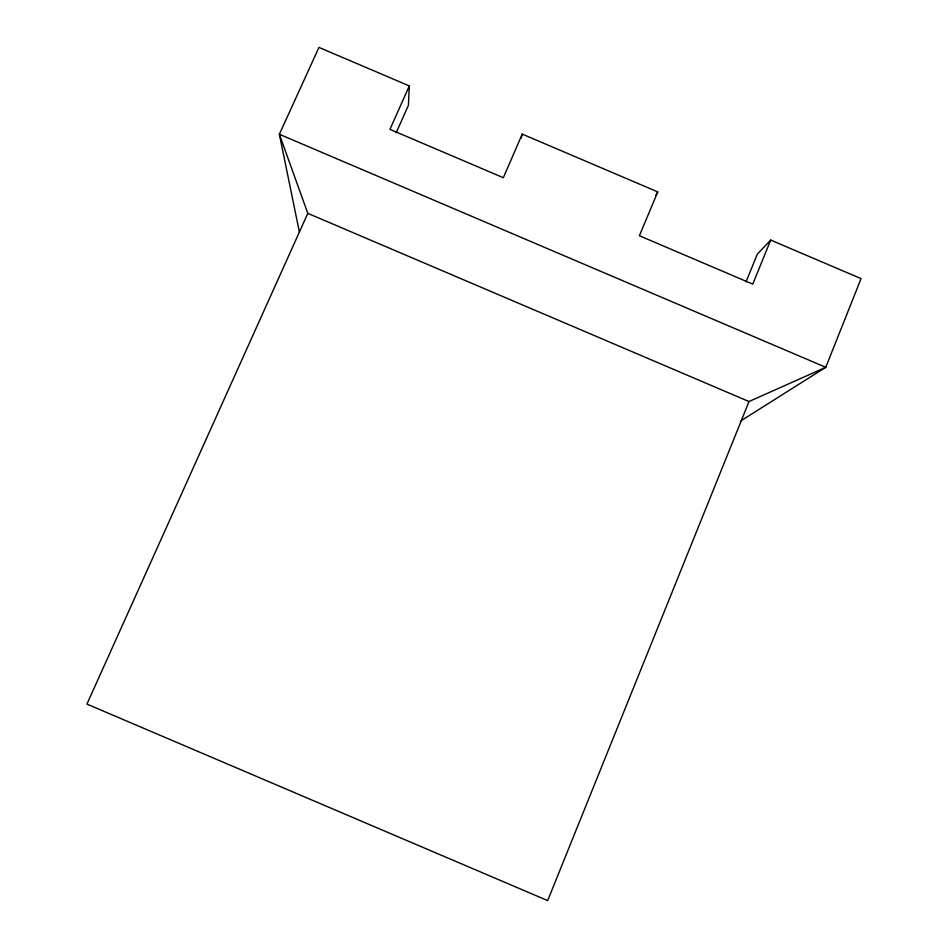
<?xml version="1.0" encoding="UTF-8"?>
<svg xmlns="http://www.w3.org/2000/svg" width="948" height="948" viewBox="0 0 948 948"><rect width="100%" height="100%" fill="white"/><g stroke="black" fill="none" stroke-linecap="round" stroke-linejoin="round"><path stroke-width="1.42" d="M299.461 232.379L279.364 134.261L318.966 47.4L409.311 85.936L408.446 105.252L396.169 132.803M521.151 138.183L522.253 134.106L657.77 191.911L639.39 235.744L752.771 284.104L770.7 240.081L861.057 278.617L825.767 367.314L741.04 420.734M749.003 401.537L547.671 900.6L86.943 704.08L307.804 213.347L279.364 134.261L825.767 367.314L749.003 401.537L307.804 213.347M745.969 282.006L757.357 254.088L770.7 240.081M522.253 134.106L503.329 177.714L389.948 129.343L409.311 85.936M655.589 195.525L657.77 191.911"/></g></svg>
